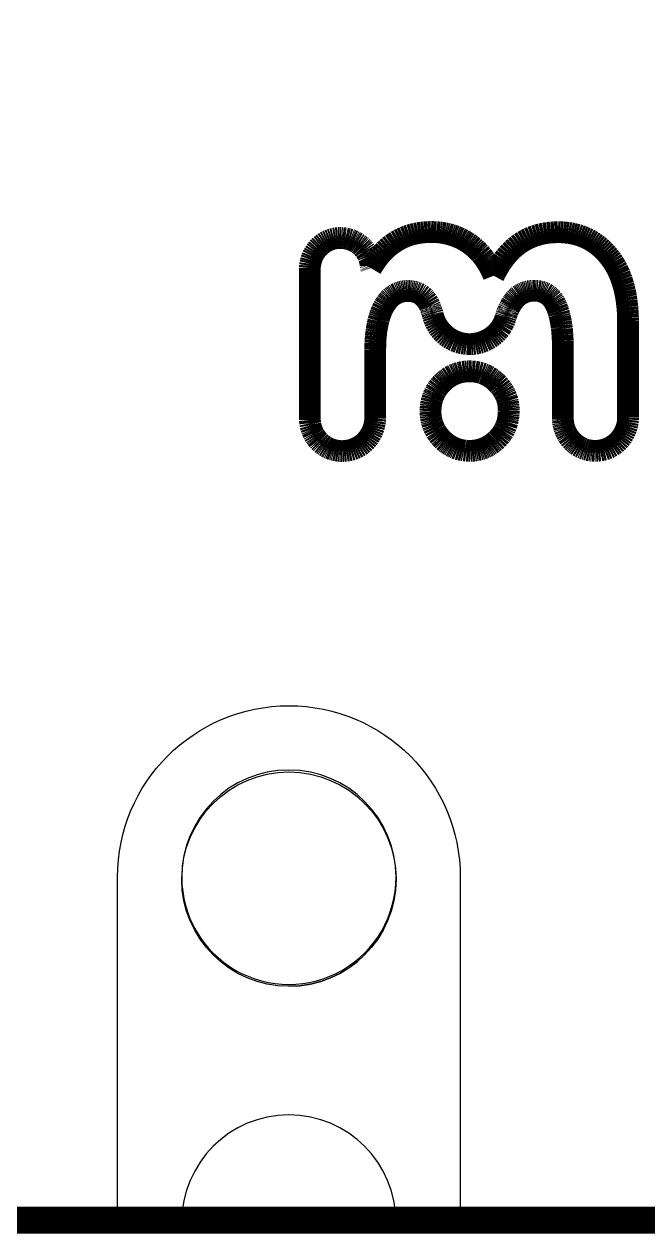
# Model space of a CAD drawing. Extents: x -3.1 to 72.3, y -97.3 to -26.1.
# Drawn here: x 31.1 to 34.01, y -92.05 to -86.41 of the extents above; entities that cross this region are included whole.
import ezdxf

# ---------------------------------------------------------------- set-up
doc = ezdxf.new("R2010")
doc.units = 0
doc.header["$MEASUREMENT"] = 0
for name, color, linetype in [('BG_OUTLINE', 254, 'CONTINUOUS'), ('BG_SILKSCREEN_TOP', 2, 'CONTINUOUS'), ('PG_SILKSCREEN_TOP', 254, 'CONTINUOUS'), ('PIN_TOP', 94, 'CONTINUOUS')]:
    doc.layers.add(name, color=color, linetype=linetype)

msp = doc.modelspace()

# ---------------------------------------------------------------- linework, layer by layer
at = {"layer": 'BG_OUTLINE'}
for points in [[(24.37003, -78.42435), (24.37003, -79.96461, -1.020355), (24.37003, -80.96435), (24.37003, -82.50461, -1.020355), (24.37003, -83.50435), (24.37003, -85.04461, -1.020355), (24.37003, -86.04435), (24.37003, -87.58461, -1.020355), (24.37003, -88.58435), (24.37003, -90.12461, -1.020355), (24.37003, -91.12435), (24.37003, -91.49443, 0.414332), (24.87015, -91.99456), (31.83001, -91.99456), (32.83, -91.99456), (34.37001, -91.99456), (35.37, -91.99456), (36.91001, -91.99456), (37.91, -91.99456), (44.87011, -91.99456, 0.414257)], [(32.83356, -90.38725, 0.999752), (31.83331, -90.38725)], [(31.83331, -90.38725, 1.000248), (32.83356, -90.38725)], [(32.33343, -90.89626, -0.414065), (31.83331, -90.39639)], [(32.33343, -90.89626, 0.414065), (32.83356, -90.39639)], [(32.83356, -91.99634, 0.99998), (31.83331, -91.99634)]]:
    msp.add_lwpolyline(points, format="xyb", dxfattribs=at)
at = {"layer": 'BG_SILKSCREEN_TOP', "color": 140, "const_width": 0.1016}
for points in [[(32.87064, -87.40198), (32.8582, -87.40783)], [(32.8836, -87.3969), (32.87064, -87.40198)], [(32.89655, -87.39233), (32.8836, -87.3969)], [(32.91001, -87.38852), (32.89655, -87.39233)], [(32.92348, -87.38522), (32.91001, -87.38852)], [(32.9377, -87.38243), (32.92348, -87.38522)], [(32.95192, -87.38039), (32.9377, -87.38243)], [(32.9664, -87.37887), (32.95192, -87.38039)], [(32.98139, -87.37785), (32.9664, -87.37887)], [(32.99663, -87.37735), (32.98139, -87.37785)], [(33.00577, -87.3776), (32.99663, -87.37735)], [(33.01365, -87.37785), (33.00577, -87.3776)], [(33.02177, -87.37811), (33.01365, -87.37785)], [(33.02965, -87.37887), (33.02177, -87.37811)], [(33.03752, -87.37963), (33.02965, -87.37887)], [(33.0454, -87.38065), (33.03752, -87.37963)], [(33.05302, -87.38192), (33.0454, -87.38065)], [(33.06089, -87.38319), (33.05302, -87.38192)], [(33.06826, -87.38471), (33.06089, -87.38319)], [(33.07588, -87.38649), (33.06826, -87.38471)], [(33.08324, -87.38852), (33.07588, -87.38649)], [(33.09061, -87.39055), (33.08324, -87.38852)], [(33.09772, -87.39284), (33.09061, -87.39055)], [(33.10509, -87.39538), (33.09772, -87.39284)], [(33.1122, -87.39792), (33.10509, -87.39538)], [(33.11906, -87.40071), (33.1122, -87.39792)], [(33.12617, -87.40376), (33.11906, -87.40071)], [(33.46551, -87.40148), (33.4518, -87.40757)], [(33.47974, -87.39614), (33.46551, -87.40148)], [(33.49421, -87.39157), (33.47974, -87.39614)], [(33.5092, -87.38751), (33.49421, -87.39157)], [(33.52444, -87.3842), (33.5092, -87.38751)], [(33.54019, -87.38166), (33.52444, -87.3842)], [(33.55644, -87.37989), (33.54019, -87.38166)], [(33.5727, -87.37887), (33.55644, -87.37989)], [(33.58972, -87.37836), (33.5727, -87.37887)], [(33.60191, -87.37862), (33.58972, -87.37836)], [(33.61385, -87.37912), (33.60191, -87.37862)], [(33.62553, -87.38014), (33.61385, -87.37912)], [(33.63722, -87.38141), (33.62553, -87.38014)], [(33.64839, -87.38319), (33.63722, -87.38141)], [(33.65957, -87.38547), (33.64839, -87.38319)], [(33.67049, -87.38801), (33.65957, -87.38547)], [(33.68141, -87.39081), (33.67049, -87.38801)], [(33.69183, -87.39411), (33.68141, -87.39081)], [(33.70224, -87.39792), (33.69183, -87.39411)], [(33.7124, -87.40198), (33.70224, -87.39792)], [(33.72231, -87.4063), (33.7124, -87.40198)], [(32.46805, -87.45329), (32.46247, -87.46015)], [(32.4744, -87.44669), (32.46805, -87.45329)], [(32.48075, -87.44059), (32.4744, -87.44669)], [(32.48761, -87.435), (32.48075, -87.44059)], [(32.49472, -87.42967), (32.48761, -87.435)], [(32.50234, -87.42484), (32.49472, -87.42967)], [(32.51022, -87.42053), (32.50234, -87.42484)], [(32.51835, -87.41672), (32.51022, -87.42053)], [(32.52673, -87.41341), (32.51835, -87.41672)], [(32.53536, -87.41062), (32.52673, -87.41341)], [(32.54425, -87.40833), (32.53536, -87.41062)], [(32.5534, -87.40681), (32.54425, -87.40833)], [(32.5628, -87.40579), (32.5534, -87.40681)], [(32.56889, -87.40554), (32.5628, -87.40579)], [(32.57372, -87.40554), (32.56889, -87.40554)], [(32.57854, -87.40554), (32.57372, -87.40554)], [(32.58337, -87.40579), (32.57854, -87.40554)], [(32.58794, -87.4063), (32.58337, -87.40579)], [(32.59277, -87.40681), (32.58794, -87.4063)], [(32.59734, -87.40732), (32.59277, -87.40681)], [(32.60191, -87.40833), (32.59734, -87.40732)], [(32.60648, -87.40935), (32.60191, -87.40833)], [(32.6108, -87.41037), (32.60648, -87.40935)], [(32.61512, -87.41164), (32.6108, -87.41037)], [(32.61969, -87.41291), (32.61512, -87.41164)], [(32.62376, -87.41443), (32.61969, -87.41291)], [(32.62807, -87.41621), (32.62376, -87.41443)], [(32.63214, -87.41799), (32.62807, -87.41621)], [(32.6362, -87.41976), (32.63214, -87.41799)], [(32.64027, -87.4218), (32.6362, -87.41976)], [(32.64433, -87.42408), (32.64027, -87.4218)], [(32.64814, -87.42637), (32.64433, -87.42408)], [(32.65195, -87.42865), (32.64814, -87.42637)], [(32.65551, -87.43119), (32.65195, -87.42865)], [(32.65932, -87.43373), (32.65551, -87.43119)], [(32.66287, -87.43653), (32.65932, -87.43373)], [(32.66617, -87.43932), (32.66287, -87.43653)], [(32.66922, -87.44186), (32.66617, -87.43932)], [(32.67227, -87.44466), (32.66922, -87.44186)], [(32.67506, -87.4477), (32.67227, -87.44466)], [(32.67786, -87.4505), (32.67506, -87.4477)], [(32.68065, -87.45355), (32.67786, -87.4505)], [(32.68345, -87.45685), (32.68065, -87.45355)], [(32.68599, -87.4599), (32.68345, -87.45685)], [(32.68827, -87.4632), (32.68599, -87.4599)], [(32.79013, -87.45405), (32.77971, -87.46396)], [(32.80054, -87.44491), (32.79013, -87.45405)], [(32.81146, -87.43627), (32.80054, -87.44491)], [(32.82289, -87.4284), (32.81146, -87.43627)], [(32.83432, -87.42078), (32.82289, -87.4284)], [(32.84626, -87.41392), (32.83432, -87.42078)], [(32.8582, -87.40783), (32.84626, -87.41392)], [(33.13303, -87.40681), (33.12617, -87.40376)], [(33.13963, -87.41011), (33.13303, -87.40681)], [(33.14649, -87.41367), (33.13963, -87.41011)], [(33.15309, -87.41748), (33.14649, -87.41367)], [(33.15944, -87.42129), (33.15309, -87.41748)], [(33.16605, -87.42535), (33.15944, -87.42129)], [(33.1724, -87.42942), (33.16605, -87.42535)], [(33.17875, -87.43399), (33.1724, -87.42942)], [(33.18484, -87.43856), (33.17875, -87.43399)], [(33.19094, -87.44339), (33.18484, -87.43856)], [(33.19703, -87.44821), (33.19094, -87.44339)], [(33.20288, -87.45329), (33.19703, -87.44821)], [(33.20846, -87.45863), (33.20288, -87.45329)], [(33.21405, -87.46421), (33.20846, -87.45863)], [(33.37661, -87.45888), (33.36544, -87.4698)], [(33.3883, -87.44847), (33.37661, -87.45888)], [(33.40023, -87.43881), (33.3883, -87.44847)], [(33.41243, -87.42992), (33.40023, -87.43881)], [(33.42513, -87.4218), (33.41243, -87.42992)], [(33.43833, -87.41443), (33.42513, -87.4218)], [(33.4518, -87.40757), (33.43833, -87.41443)], [(33.73221, -87.41113), (33.72231, -87.4063)], [(33.74186, -87.41646), (33.73221, -87.41113)], [(33.75126, -87.42205), (33.74186, -87.41646)], [(33.76041, -87.42815), (33.75126, -87.42205)], [(33.7693, -87.4345), (33.76041, -87.42815)], [(33.77819, -87.44135), (33.7693, -87.4345)], [(33.78682, -87.44847), (33.77819, -87.44135)], [(33.7952, -87.45609), (33.78682, -87.44847)], [(33.80333, -87.46396), (33.7952, -87.45609)], [(32.43757, -87.5079), (32.43529, -87.51679)], [(32.44062, -87.49927), (32.43757, -87.5079)], [(32.44392, -87.49088), (32.44062, -87.49927)], [(32.44799, -87.48276), (32.44392, -87.49088)], [(32.45231, -87.47488), (32.44799, -87.48276)], [(32.45713, -87.46726), (32.45231, -87.47488)], [(32.46247, -87.46015), (32.45713, -87.46726)], [(32.69081, -87.4665), (32.68827, -87.4632)], [(32.6931, -87.47006), (32.69081, -87.4665)], [(32.69538, -87.47361), (32.6931, -87.47006)], [(32.69742, -87.47717), (32.69538, -87.47361)], [(32.69945, -87.48098), (32.69742, -87.47717)], [(32.70148, -87.48453), (32.69945, -87.48098)], [(32.70326, -87.48834), (32.70148, -87.48453)], [(32.70478, -87.49241), (32.70326, -87.48834)], [(32.70656, -87.49622), (32.70478, -87.49241)], [(32.70808, -87.50028), (32.70656, -87.49622)], [(32.70935, -87.50435), (32.70808, -87.50028)], [(32.71062, -87.50866), (32.70935, -87.50435)], [(32.71164, -87.51273), (32.71062, -87.50866)], [(32.71266, -87.51705), (32.71164, -87.51273)], [(32.74161, -87.50917), (32.73272, -87.52187)], [(32.7505, -87.49698), (32.74161, -87.50917)], [(32.7599, -87.4853), (32.7505, -87.49698)], [(32.76981, -87.47437), (32.7599, -87.4853)], [(32.77971, -87.46396), (32.76981, -87.47437)], [(33.21964, -87.4698), (33.21405, -87.46421)], [(33.22497, -87.47539), (33.21964, -87.4698)], [(33.23005, -87.48149), (33.22497, -87.47539)], [(33.23513, -87.48733), (33.23005, -87.48149)], [(33.23996, -87.49368), (33.23513, -87.48733)], [(33.24479, -87.50003), (33.23996, -87.49368)], [(33.24961, -87.50663), (33.24479, -87.50003)], [(33.25418, -87.51349), (33.24961, -87.50663)], [(33.2585, -87.52035), (33.25418, -87.51349)], [(33.33419, -87.50714), (33.32454, -87.52086)], [(33.34435, -87.49393), (33.33419, -87.50714)], [(33.35477, -87.48149), (33.34435, -87.49393)], [(33.36544, -87.4698), (33.35477, -87.48149)], [(33.81146, -87.47234), (33.80333, -87.46396)], [(33.81933, -87.48123), (33.81146, -87.47234)], [(33.82695, -87.49038), (33.81933, -87.48123)], [(33.83432, -87.49977), (33.82695, -87.49038)], [(33.84143, -87.50943), (33.83432, -87.49977)], [(33.84829, -87.51959), (33.84143, -87.50943)], [(32.43199, -87.53483), (32.43122, -87.54422)], [(32.43122, -87.54422), (32.43122, -87.55108)], [(32.43122, -87.55108), (32.43122, -87.55667)], [(32.43122, -87.55667), (32.43122, -87.56886)], [(32.43122, -87.56886), (32.43122, -87.58664)], [(32.43326, -87.52568), (32.43199, -87.53483)], [(32.43529, -87.51679), (32.43326, -87.52568)], [(32.71342, -87.52136), (32.71266, -87.51705)], [(32.71418, -87.52568), (32.71342, -87.52136)], [(32.71443, -87.52721), (32.71418, -87.52568)], [(32.71469, -87.52822), (32.71443, -87.52721)], [(32.71469, -87.52898), (32.71469, -87.52822)], [(32.71494, -87.53), (32.71469, -87.52898)], [(32.71494, -87.53076), (32.71494, -87.53)], [(32.7152, -87.53178), (32.71494, -87.53076)], [(32.7152, -87.53254), (32.7152, -87.53178)], [(32.71545, -87.53356), (32.7152, -87.53254)], [(32.71545, -87.53432), (32.71545, -87.53356)], [(32.7157, -87.53508), (32.71545, -87.53432)], [(32.7157, -87.5361), (32.7157, -87.53508)], [(32.71596, -87.53686), (32.7157, -87.5361)], [(32.71596, -87.53787), (32.71596, -87.53686)], [(32.71621, -87.53864), (32.71596, -87.53787)], [(32.71621, -87.5394), (32.71621, -87.53864)], [(32.71647, -87.54016), (32.71621, -87.5394)], [(32.71647, -87.54118), (32.71647, -87.54016)], [(32.71672, -87.54194), (32.71647, -87.54118)], [(32.71672, -87.5427), (32.71672, -87.54194)], [(32.71697, -87.54346), (32.71672, -87.5427)], [(32.71697, -87.54422), (32.71697, -87.54346)], [(32.71723, -87.54499), (32.71697, -87.54422)], [(32.71723, -87.54575), (32.71723, -87.54499)], [(32.71748, -87.54651), (32.71723, -87.54575)], [(32.72434, -87.53508), (32.71748, -87.54651)], [(32.73272, -87.52187), (32.72434, -87.53508)], [(33.26282, -87.52746), (33.2585, -87.52035)], [(33.26714, -87.53457), (33.26282, -87.52746)], [(33.2712, -87.54194), (33.26714, -87.53457)], [(33.27501, -87.54956), (33.2712, -87.54194)], [(33.27882, -87.55718), (33.27501, -87.54956)], [(33.28263, -87.56531), (33.27882, -87.55718)], [(33.28619, -87.57318), (33.28263, -87.56531)], [(33.29762, -87.56658), (33.28949, -87.58156)], [(33.30625, -87.55057), (33.29762, -87.56658)], [(33.31514, -87.53533), (33.30625, -87.55057)], [(33.32454, -87.52086), (33.31514, -87.53533)], [(33.85464, -87.53), (33.84829, -87.51959)], [(33.86099, -87.54067), (33.85464, -87.53)], [(33.86683, -87.55184), (33.86099, -87.54067)], [(33.87217, -87.56353), (33.86683, -87.55184)], [(33.8775, -87.57521), (33.87217, -87.56353)], [(32.43122, -87.58664), (32.43122, -87.61001)], [(32.43122, -87.61001), (32.43122, -87.63795)], [(33.28949, -87.58156), (33.28619, -87.57318)], [(33.88233, -87.5874), (33.8775, -87.57521)], [(33.8869, -87.59985), (33.88233, -87.5874)], [(33.89096, -87.6128), (33.8869, -87.59985)], [(33.89503, -87.62601), (33.89096, -87.6128)], [(33.89858, -87.63947), (33.89503, -87.62601)], [(32.43122, -87.63795), (32.43122, -87.66995)], [(32.43122, -87.66995), (32.43122, -87.70526)], [(32.80384, -87.68748), (32.80791, -87.68342)], [(32.80791, -87.68342), (32.81222, -87.67961)], [(32.81222, -87.67961), (32.8168, -87.67605)], [(32.8168, -87.67605), (32.82137, -87.67275)], [(32.82137, -87.67275), (32.82594, -87.6697)], [(32.82594, -87.6697), (32.83077, -87.66691)], [(32.83077, -87.66691), (32.83585, -87.66437)], [(32.83585, -87.66437), (32.84093, -87.66183)], [(32.84093, -87.66183), (32.84601, -87.65979)], [(32.84601, -87.65979), (32.85134, -87.65802)], [(32.85134, -87.65802), (32.85693, -87.65649)], [(32.85693, -87.65649), (32.86226, -87.65522)], [(32.86226, -87.65522), (32.8681, -87.65421)], [(32.8681, -87.65421), (32.87395, -87.65344)], [(32.87395, -87.65344), (32.87979, -87.65294)], [(32.87979, -87.65294), (32.88588, -87.65268)], [(32.88588, -87.65268), (32.89198, -87.65268)], [(32.89198, -87.65268), (32.89782, -87.65294)], [(32.89782, -87.65294), (32.90366, -87.65344)], [(32.90366, -87.65344), (32.90925, -87.65421)], [(32.90925, -87.65421), (32.91459, -87.65522)], [(32.91459, -87.65522), (32.91992, -87.65649)], [(32.91992, -87.65649), (32.92525, -87.65802)], [(32.92525, -87.65802), (32.93008, -87.65979)], [(32.93008, -87.65979), (32.93516, -87.66183)], [(32.93516, -87.66183), (32.93973, -87.66411)], [(32.93973, -87.66411), (32.9443, -87.6664)], [(32.9443, -87.6664), (32.94888, -87.66919)], [(32.94888, -87.66919), (32.95294, -87.67224)], [(32.95294, -87.67224), (32.95726, -87.67554)], [(32.95726, -87.67554), (32.96107, -87.6791)], [(32.96107, -87.6791), (32.96513, -87.68291)], [(32.96513, -87.68291), (32.96869, -87.68672)], [(33.38931, -87.69002), (33.39338, -87.6857)], [(33.39338, -87.6857), (33.39769, -87.68164)], [(33.39769, -87.68164), (33.40201, -87.67783)], [(33.40201, -87.67783), (33.40633, -87.67427)], [(33.40633, -87.67427), (33.4109, -87.67122)], [(33.4109, -87.67122), (33.41573, -87.66818)], [(33.41573, -87.66818), (33.42055, -87.66538)], [(33.42055, -87.66538), (33.42538, -87.66284)], [(33.42538, -87.66284), (33.43046, -87.66056)], [(33.43046, -87.66056), (33.43579, -87.65852)], [(33.43579, -87.65852), (33.44113, -87.65675)], [(33.44113, -87.65675), (33.44646, -87.65522)], [(33.44646, -87.65522), (33.45205, -87.65395)], [(33.45205, -87.65395), (33.45789, -87.65294)], [(33.45789, -87.65294), (33.46348, -87.65217)], [(33.46348, -87.65217), (33.46958, -87.65167)], [(33.46958, -87.65167), (33.47567, -87.65167)], [(33.47567, -87.65167), (33.48177, -87.65167)], [(33.48177, -87.65167), (33.48786, -87.65192)], [(33.48786, -87.65192), (33.49396, -87.65243)], [(33.49396, -87.65243), (33.49955, -87.65344)], [(33.49955, -87.65344), (33.50539, -87.65446)], [(33.50539, -87.65446), (33.51072, -87.65573)], [(33.51072, -87.65573), (33.51606, -87.65725)], [(33.51606, -87.65725), (33.52114, -87.65903)], [(33.52114, -87.65903), (33.52596, -87.66106)], [(33.52596, -87.66106), (33.53079, -87.66335)], [(33.53079, -87.66335), (33.53536, -87.66614)], [(33.53536, -87.66614), (33.53993, -87.66894)], [(33.53993, -87.66894), (33.54425, -87.67199)], [(33.54425, -87.67199), (33.54832, -87.67529)], [(33.54832, -87.67529), (33.55238, -87.67884)], [(33.55238, -87.67884), (33.55619, -87.68265)], [(33.55619, -87.68265), (33.56, -87.68672)], [(33.90188, -87.65344), (33.89858, -87.63947)], [(33.90468, -87.66741), (33.90188, -87.65344)], [(33.90747, -87.68189), (33.90468, -87.66741)], [(33.90976, -87.69688), (33.90747, -87.68189)], [(32.43122, -87.70526), (32.43122, -87.74361)], [(32.76523, -87.74869), (32.76803, -87.74184)], [(32.76803, -87.74184), (32.77108, -87.73549)], [(32.77108, -87.73549), (32.77412, -87.72914)], [(32.77412, -87.72914), (32.77743, -87.72304)], [(32.77743, -87.72304), (32.78098, -87.71745)], [(32.78098, -87.71745), (32.78454, -87.71186)], [(32.78454, -87.71186), (32.78809, -87.70653)], [(32.78809, -87.70653), (32.7919, -87.70145)], [(32.7919, -87.70145), (32.79571, -87.69662)], [(32.79571, -87.69662), (32.79952, -87.69205)], [(32.79952, -87.69205), (32.80384, -87.68748)], [(32.96869, -87.68672), (32.97224, -87.69104)], [(32.97224, -87.69104), (32.97555, -87.69561)], [(32.97555, -87.69561), (32.97885, -87.70018)], [(32.97885, -87.70018), (32.9819, -87.70526)], [(32.9819, -87.70526), (32.98494, -87.71034)], [(32.98494, -87.71034), (32.98774, -87.71593)], [(32.98774, -87.71593), (32.99053, -87.72152)], [(32.99053, -87.72152), (32.9918, -87.72507)], [(32.9918, -87.72507), (32.99256, -87.7266)], [(32.99256, -87.7266), (32.99307, -87.72837)], [(32.99307, -87.72837), (32.99383, -87.7299)], [(32.99383, -87.7299), (32.99434, -87.73168)], [(32.99434, -87.73168), (32.9951, -87.7332)], [(32.9951, -87.7332), (32.99561, -87.73498)], [(32.99561, -87.73498), (32.99637, -87.7365)], [(32.99637, -87.7365), (32.99688, -87.73828)], [(32.99688, -87.73828), (32.99739, -87.74006)], [(32.99739, -87.74006), (32.99815, -87.74158)], [(32.99815, -87.74158), (32.99866, -87.74336)], [(33.35655, -87.74361), (33.35756, -87.74158)], [(33.35756, -87.74158), (33.35832, -87.73955)], [(33.35832, -87.73955), (33.35934, -87.73752)], [(33.35934, -87.73752), (33.36036, -87.73549)], [(33.36036, -87.73549), (33.36112, -87.73345)], [(33.36112, -87.73345), (33.36213, -87.73142)], [(33.36213, -87.73142), (33.36315, -87.72964)], [(33.36315, -87.72964), (33.36417, -87.72761)], [(33.36417, -87.72761), (33.36518, -87.72558)], [(33.36518, -87.72558), (33.36772, -87.72101)], [(33.36772, -87.72101), (33.37102, -87.71517)], [(33.37102, -87.71517), (33.37433, -87.70958)], [(33.37433, -87.70958), (33.37788, -87.7045)], [(33.37788, -87.7045), (33.38169, -87.69942)], [(33.38169, -87.69942), (33.3855, -87.69459)], [(33.3855, -87.69459), (33.38931, -87.69002)], [(33.56, -87.68672), (33.56356, -87.69078)], [(33.56356, -87.69078), (33.56686, -87.69535)], [(33.56686, -87.69535), (33.57016, -87.70018)], [(33.57016, -87.70018), (33.57321, -87.70526)], [(33.57321, -87.70526), (33.576, -87.71059)], [(33.576, -87.71059), (33.5788, -87.71593)], [(33.5788, -87.71593), (33.58159, -87.72177)], [(33.58159, -87.72177), (33.58413, -87.72761)], [(33.58413, -87.72761), (33.58642, -87.73396)], [(33.58642, -87.73396), (33.5887, -87.74031)], [(33.5887, -87.74031), (33.59073, -87.74666)], [(33.91154, -87.71186), (33.90976, -87.69688)], [(33.91331, -87.72736), (33.91154, -87.71186)], [(33.91458, -87.74311), (33.91331, -87.72736)], [(32.43122, -87.74361), (32.43122, -87.784)], [(32.43122, -87.784), (32.43122, -87.82616)], [(32.74898, -87.80076), (32.75076, -87.79264)], [(32.75076, -87.79264), (32.75304, -87.78476)], [(32.75304, -87.78476), (32.75507, -87.77714)], [(32.75507, -87.77714), (32.75736, -87.76978)], [(32.75736, -87.76978), (32.7599, -87.76241)], [(32.7599, -87.76241), (32.76244, -87.75555)], [(32.76244, -87.75555), (32.76523, -87.74869)], [(32.99866, -87.74336), (32.99942, -87.74514)], [(32.99942, -87.74514), (32.99993, -87.74666)], [(32.99993, -87.74666), (33.00044, -87.74844)], [(33.00044, -87.74844), (33.00095, -87.75022)], [(33.00095, -87.75022), (33.00171, -87.752)], [(33.00171, -87.752), (33.00222, -87.75377)], [(33.00222, -87.75377), (33.00272, -87.75555)], [(33.00272, -87.75555), (33.00323, -87.75733)], [(33.00323, -87.75733), (33.00374, -87.75911)], [(33.00374, -87.75911), (33.0045, -87.76089)], [(33.0045, -87.76089), (33.00501, -87.76292)], [(33.00501, -87.76292), (33.00552, -87.7647)], [(33.00552, -87.7647), (33.0073, -87.7713)], [(33.0073, -87.7713), (33.01034, -87.78095)], [(33.01034, -87.78095), (33.0139, -87.7901)], [(33.0139, -87.7901), (33.01796, -87.79924)], [(33.33369, -87.80508), (33.33775, -87.7967)], [(33.33775, -87.7967), (33.34131, -87.78781)], [(33.34131, -87.78781), (33.34435, -87.77867)], [(33.34435, -87.77867), (33.34562, -87.77409)], [(33.34562, -87.77409), (33.34639, -87.77181)], [(33.34639, -87.77181), (33.34715, -87.76952)], [(33.34715, -87.76952), (33.34766, -87.76724)], [(33.34766, -87.76724), (33.34842, -87.76495)], [(33.34842, -87.76495), (33.34918, -87.76292)], [(33.34918, -87.76292), (33.34994, -87.76063)], [(33.34994, -87.76063), (33.3507, -87.75835)], [(33.3507, -87.75835), (33.35147, -87.75631)], [(33.35147, -87.75631), (33.35223, -87.75403)], [(33.35223, -87.75403), (33.35299, -87.752)], [(33.35299, -87.752), (33.35401, -87.74996)], [(33.35401, -87.74996), (33.35477, -87.74768)], [(33.35477, -87.74768), (33.35578, -87.74565)], [(33.35578, -87.74565), (33.35655, -87.74361)], [(33.59073, -87.74666), (33.59302, -87.75352)], [(33.59302, -87.75352), (33.5948, -87.76038)], [(33.5948, -87.76038), (33.59683, -87.76724)], [(33.59683, -87.76724), (33.59861, -87.7746)], [(33.59861, -87.7746), (33.60013, -87.78197)], [(33.60013, -87.78197), (33.60166, -87.78959)], [(33.60166, -87.78959), (33.60318, -87.79721)], [(33.60318, -87.79721), (33.60445, -87.80508)], [(33.9156, -87.75936), (33.91458, -87.74311)], [(33.91636, -87.77562), (33.9156, -87.75936)], [(33.91662, -87.79238), (33.91636, -87.77562)], [(33.91662, -87.80889), (33.91662, -87.79238)], [(32.43122, -87.82616), (32.43122, -87.86934)], [(32.73933, -87.86325), (32.74034, -87.8536)], [(32.74034, -87.8536), (32.74136, -87.8442)], [(32.74136, -87.8442), (32.74263, -87.83531)], [(32.74263, -87.83531), (32.74415, -87.82642)], [(32.74415, -87.82642), (32.74568, -87.81753)], [(32.74568, -87.81753), (32.7472, -87.80915)], [(32.7472, -87.80915), (32.74898, -87.80076)], [(33.01796, -87.79924), (33.02254, -87.80813)], [(33.02254, -87.80813), (33.02736, -87.81651)], [(33.02736, -87.81651), (33.0327, -87.82464)], [(33.0327, -87.82464), (33.03854, -87.83251)], [(33.03854, -87.83251), (33.04463, -87.83988)], [(33.04463, -87.83988), (33.05124, -87.84699)], [(33.05124, -87.84699), (33.0581, -87.85385)], [(33.0581, -87.85385), (33.06546, -87.8602)], [(33.29406, -87.85639), (33.30092, -87.85004)], [(33.30092, -87.85004), (33.30727, -87.84344)], [(33.30727, -87.84344), (33.31337, -87.83632)], [(33.31337, -87.83632), (33.31921, -87.82921)], [(33.31921, -87.82921), (33.32429, -87.82134)], [(33.32429, -87.82134), (33.32937, -87.81346)], [(33.32937, -87.81346), (33.33369, -87.80508)], [(33.60445, -87.80508), (33.60572, -87.81321)], [(33.60572, -87.81321), (33.60674, -87.82159)], [(33.60674, -87.82159), (33.60801, -87.82997)], [(33.60801, -87.82997), (33.60877, -87.83861)], [(33.60877, -87.83861), (33.60953, -87.84725)], [(33.60953, -87.84725), (33.61029, -87.85639)], [(33.91662, -87.81118), (33.91662, -87.80889)], [(33.91662, -87.81753), (33.91662, -87.81118)], [(33.91662, -87.82794), (33.91662, -87.81753)], [(33.91662, -87.8414), (33.91662, -87.82794)], [(33.91662, -87.85817), (33.91662, -87.8414)], [(32.43122, -87.86934), (32.43122, -87.91278)], [(32.73679, -87.91379), (32.73704, -87.90338)], [(32.73704, -87.90338), (32.73729, -87.89297)], [(32.73729, -87.89297), (32.7378, -87.88281)], [(32.7378, -87.88281), (32.73856, -87.8729)], [(32.73856, -87.8729), (32.73933, -87.86325)], [(33.06546, -87.8602), (33.07308, -87.86604)], [(33.07308, -87.86604), (33.08096, -87.87163)], [(33.08096, -87.87163), (33.08908, -87.87671)], [(33.08908, -87.87671), (33.09747, -87.88128)], [(33.09747, -87.88128), (33.1061, -87.8856)], [(33.1061, -87.8856), (33.11525, -87.88916)], [(33.11525, -87.88916), (33.12439, -87.89246)], [(33.12439, -87.89246), (33.13379, -87.895)], [(33.13379, -87.895), (33.14344, -87.89728)], [(33.14344, -87.89728), (33.15309, -87.89881)], [(33.15309, -87.89881), (33.16325, -87.90008)], [(33.16325, -87.90008), (33.17316, -87.90033)], [(33.17316, -87.90033), (33.18306, -87.90033)], [(33.18306, -87.90033), (33.19272, -87.89982)], [(33.19272, -87.89982), (33.20211, -87.89881)], [(33.20211, -87.89881), (33.21151, -87.89703)], [(33.21151, -87.89703), (33.22066, -87.895)], [(33.22066, -87.895), (33.2298, -87.89246)], [(33.2298, -87.89246), (33.23869, -87.88941)], [(33.23869, -87.88941), (33.24733, -87.88611)], [(33.24733, -87.88611), (33.25571, -87.88204)], [(33.25571, -87.88204), (33.26409, -87.87773)], [(33.26409, -87.87773), (33.27196, -87.87315)], [(33.27196, -87.87315), (33.27958, -87.86782)], [(33.27958, -87.86782), (33.28695, -87.86223)], [(33.28695, -87.86223), (33.29406, -87.85639)], [(33.61029, -87.85639), (33.6108, -87.86553)], [(33.6108, -87.86553), (33.61131, -87.87468)], [(33.61131, -87.87468), (33.61182, -87.88408)], [(33.61182, -87.88408), (33.61207, -87.89373)], [(33.61207, -87.89373), (33.61232, -87.90363)], [(33.61232, -87.90363), (33.61232, -87.91354)], [(33.91662, -87.87747), (33.91662, -87.85817)], [(33.91662, -87.89881), (33.91662, -87.87747)], [(33.91662, -87.92218), (33.91662, -87.89881)], [(32.43122, -87.91278), (32.43122, -87.95621)], [(32.43122, -87.95621), (32.43122, -87.99863)], [(32.73653, -87.92472), (32.73679, -87.91379)], [(32.73653, -87.9303), (32.73653, -87.92472)], [(32.73653, -87.93335), (32.73653, -87.9303)], [(32.73653, -87.93945), (32.73653, -87.93335)], [(32.73653, -87.94808), (32.73653, -87.93945)], [(32.73653, -87.95901), (32.73653, -87.94808)], [(32.73653, -87.97196), (32.73653, -87.95901)], [(33.61232, -87.91354), (33.61232, -87.91659)], [(33.61232, -87.91659), (33.61232, -87.92091)], [(33.61232, -87.92091), (33.61232, -87.92802)], [(33.61232, -87.92802), (33.61232, -87.93792)], [(33.61232, -87.93792), (33.61232, -87.95012)], [(33.61232, -87.95012), (33.61232, -87.96434)], [(33.61232, -87.96434), (33.61232, -87.98034)], [(33.91662, -87.94707), (33.91662, -87.92218)], [(33.91662, -87.97298), (33.91662, -87.94707)], [(32.43122, -87.99863), (32.43122, -88.03978)], [(32.73653, -87.98669), (32.73653, -87.97196)], [(32.73653, -88.00295), (32.73653, -87.98669)], [(32.73653, -88.02022), (32.73653, -88.00295)], [(32.73653, -88.03876), (32.73653, -88.02022)], [(33.61232, -87.98034), (33.61232, -87.99787)], [(33.61232, -87.99787), (33.61232, -88.01666)], [(33.61232, -88.01666), (33.61232, -88.03622)], [(33.91662, -87.99965), (33.91662, -87.97298)], [(33.91662, -88.02682), (33.91662, -87.99965)], [(32.43122, -88.03978), (32.43122, -88.07889)], [(32.43122, -88.07889), (32.43122, -88.11547)], [(32.73653, -88.05781), (32.73653, -88.03876)], [(32.73653, -88.07712), (32.73653, -88.05781)], [(32.73653, -88.09667), (32.73653, -88.07712)], [(33.05124, -88.07864), (33.04692, -88.08296)], [(33.05581, -88.07432), (33.05124, -88.07864)], [(33.06064, -88.07), (33.05581, -88.07432)], [(33.06521, -88.06619), (33.06064, -88.07)], [(33.07003, -88.06238), (33.06521, -88.06619)], [(33.07486, -88.05883), (33.07003, -88.06238)], [(33.07994, -88.05553), (33.07486, -88.05883)], [(33.08502, -88.05222), (33.07994, -88.05553)], [(33.0901, -88.04943), (33.08502, -88.05222)], [(33.09518, -88.04664), (33.0901, -88.04943)], [(33.10051, -88.04384), (33.09518, -88.04664)], [(33.10585, -88.04156), (33.10051, -88.04384)], [(33.11144, -88.03927), (33.10585, -88.04156)], [(33.11702, -88.03724), (33.11144, -88.03927)], [(33.12261, -88.03546), (33.11702, -88.03724)], [(33.12845, -88.03368), (33.12261, -88.03546)], [(33.13404, -88.03241), (33.12845, -88.03368)], [(33.14014, -88.03114), (33.13404, -88.03241)], [(33.14598, -88.02987), (33.14014, -88.03114)], [(33.15208, -88.02911), (33.14598, -88.02987)], [(33.15817, -88.02835), (33.15208, -88.02911)], [(33.16452, -88.02784), (33.15817, -88.02835)], [(33.17087, -88.02759), (33.16452, -88.02784)], [(33.17722, -88.02759), (33.17087, -88.02759)], [(33.18332, -88.02759), (33.17722, -88.02759)], [(33.18941, -88.02784), (33.18332, -88.02759)], [(33.19526, -88.02835), (33.18941, -88.02784)], [(33.2011, -88.02886), (33.19526, -88.02835)], [(33.20694, -88.02987), (33.2011, -88.02886)], [(33.21278, -88.03089), (33.20694, -88.02987)], [(33.21837, -88.0319), (33.21278, -88.03089)], [(33.22421, -88.03343), (33.21837, -88.0319)], [(33.2298, -88.03495), (33.22421, -88.03343)], [(33.23539, -88.03698), (33.2298, -88.03495)], [(33.24072, -88.03876), (33.23539, -88.03698)], [(33.24631, -88.04105), (33.24072, -88.03876)], [(33.25164, -88.04359), (33.24631, -88.04105)], [(33.25672, -88.04613), (33.25164, -88.04359)], [(33.26206, -88.04892), (33.25672, -88.04613)], [(33.26714, -88.05172), (33.26206, -88.04892)], [(33.27222, -88.05502), (33.26714, -88.05172)], [(33.2773, -88.05832), (33.27222, -88.05502)], [(33.28238, -88.06188), (33.2773, -88.05832)], [(33.2872, -88.06569), (33.28238, -88.06188)], [(33.29203, -88.06975), (33.2872, -88.06569)], [(33.29686, -88.07407), (33.29203, -88.06975)], [(33.30143, -88.07839), (33.29686, -88.07407)], [(33.306, -88.08296), (33.30143, -88.07839)], [(33.61232, -88.03622), (33.61232, -88.05654)], [(33.61232, -88.05654), (33.61232, -88.07712)], [(33.61232, -88.07712), (33.61232, -88.09769)], [(33.91662, -88.054), (33.91662, -88.02682)], [(33.91662, -88.08042), (33.91662, -88.054)], [(33.91662, -88.10633), (33.91662, -88.08042)], [(32.43122, -88.11547), (32.43122, -88.14874)], [(32.73653, -88.11598), (32.73653, -88.09667)], [(32.73653, -88.13503), (32.73653, -88.11598)], [(32.73653, -88.15332), (32.73653, -88.13503)], [(33.01212, -88.133), (33.00958, -88.13858)], [(33.01466, -88.12766), (33.01212, -88.133)], [(33.01771, -88.12233), (33.01466, -88.12766)], [(33.02076, -88.11725), (33.01771, -88.12233)], [(33.02381, -88.11191), (33.02076, -88.11725)], [(33.02711, -88.10709), (33.02381, -88.11191)], [(33.03092, -88.10201), (33.02711, -88.10709)], [(33.03447, -88.09718), (33.03092, -88.10201)], [(33.03854, -88.09236), (33.03447, -88.09718)], [(33.0426, -88.08778), (33.03854, -88.09236)], [(33.04692, -88.08296), (33.0426, -88.08778)], [(33.31057, -88.08753), (33.306, -88.08296)], [(33.31464, -88.09236), (33.31057, -88.08753)], [(33.31895, -88.09718), (33.31464, -88.09236)], [(33.32276, -88.10226), (33.31895, -88.09718)], [(33.32657, -88.10709), (33.32276, -88.10226)], [(33.33013, -88.11217), (33.32657, -88.10709)], [(33.33343, -88.11725), (33.33013, -88.11217)], [(33.33648, -88.12258), (33.33343, -88.11725)], [(33.33953, -88.12766), (33.33648, -88.12258)], [(33.34232, -88.133), (33.33953, -88.12766)], [(33.34486, -88.13833), (33.34232, -88.133)], [(33.61232, -88.09769), (33.61232, -88.11826)], [(33.61232, -88.11826), (33.61232, -88.13808)], [(33.91662, -88.13122), (33.91662, -88.10633)], [(33.91662, -88.15433), (33.91662, -88.13122)], [(32.43122, -88.14874), (32.43122, -88.17821)], [(32.43122, -88.17821), (32.43122, -88.20335)], [(32.73653, -88.17059), (32.73653, -88.15332)], [(32.73653, -88.18659), (32.73653, -88.17059)], [(32.73653, -88.20132), (32.73653, -88.18659)], [(32.99587, -88.19091), (32.99536, -88.19726)], [(32.99663, -88.18481), (32.99587, -88.19091)], [(32.99764, -88.17872), (32.99663, -88.18481)], [(32.99866, -88.17287), (32.99764, -88.17872)], [(33.00018, -88.16678), (32.99866, -88.17287)], [(33.00171, -88.16094), (33.00018, -88.16678)], [(33.00349, -88.15535), (33.00171, -88.16094)], [(33.00526, -88.14951), (33.00349, -88.15535)], [(33.0073, -88.14392), (33.00526, -88.14951)], [(33.00958, -88.13858), (33.0073, -88.14392)], [(33.34715, -88.14392), (33.34486, -88.13833)], [(33.34943, -88.14925), (33.34715, -88.14392)], [(33.35121, -88.15484), (33.34943, -88.14925)], [(33.35299, -88.16068), (33.35121, -88.15484)], [(33.35477, -88.16627), (33.35299, -88.16068)], [(33.35604, -88.17211), (33.35477, -88.16627)], [(33.35705, -88.17795), (33.35604, -88.17211)], [(33.35807, -88.18405), (33.35705, -88.17795)], [(33.35883, -88.18989), (33.35807, -88.18405)], [(33.35934, -88.19599), (33.35883, -88.18989)], [(33.61232, -88.13808), (33.61232, -88.15713)], [(33.61232, -88.15713), (33.61232, -88.17516)], [(33.61232, -88.17516), (33.61232, -88.19167)], [(33.61232, -88.19167), (33.61232, -88.20666)], [(33.91662, -88.17567), (33.91662, -88.15433)], [(33.91662, -88.19472), (33.91662, -88.17567)], [(32.43122, -88.20335), (32.43122, -88.22317)], [(32.43122, -88.22317), (32.43122, -88.23764)], [(32.43122, -88.23764), (32.43122, -88.24552)], [(32.43122, -88.24552), (32.43122, -88.24882)], [(32.43122, -88.24882), (32.43122, -88.25415)], [(32.73577, -88.25847), (32.73653, -88.24806)], [(32.73653, -88.21402), (32.73653, -88.20132)], [(32.73653, -88.22469), (32.73653, -88.21402)], [(32.73653, -88.23307), (32.73653, -88.22469)], [(32.73653, -88.23891), (32.73653, -88.23307)], [(32.73653, -88.24196), (32.73653, -88.23891)], [(32.73653, -88.24806), (32.73653, -88.24196)], [(32.99485, -88.20361), (32.9946, -88.20996)], [(32.9946, -88.20996), (32.9946, -88.21631)], [(32.9946, -88.21631), (32.99485, -88.22266)], [(32.99536, -88.19726), (32.99485, -88.20361)], [(32.99485, -88.22266), (32.9951, -88.22875)], [(32.9951, -88.22875), (32.99561, -88.23485)], [(32.99561, -88.23485), (32.99637, -88.24095)], [(32.99637, -88.24095), (32.99739, -88.24679)], [(32.99739, -88.24679), (32.99841, -88.25288)], [(33.35604, -88.25136), (33.35705, -88.24552)], [(33.35705, -88.24552), (33.35782, -88.23942)], [(33.35782, -88.23942), (33.35858, -88.23333)], [(33.35858, -88.23333), (33.35909, -88.22723)], [(33.35909, -88.22723), (33.35934, -88.22113)], [(33.35959, -88.20208), (33.35934, -88.19599)], [(33.35934, -88.21478), (33.35959, -88.20843)], [(33.35934, -88.22113), (33.35934, -88.21478)], [(33.35959, -88.20843), (33.35959, -88.20208)], [(33.61232, -88.20666), (33.61232, -88.21961)], [(33.61232, -88.21961), (33.61232, -88.23028)], [(33.61232, -88.23028), (33.61232, -88.23866)], [(33.61232, -88.23866), (33.61232, -88.24399)], [(33.61232, -88.24399), (33.61232, -88.24603)], [(33.61232, -88.24603), (33.61232, -88.2506)], [(33.91636, -88.25314), (33.91662, -88.24272)], [(33.91662, -88.21097), (33.91662, -88.19472)], [(33.91662, -88.22418), (33.91662, -88.21097)], [(33.91662, -88.23409), (33.91662, -88.22418)], [(33.91662, -88.24018), (33.91662, -88.23409)], [(33.91662, -88.24272), (33.91662, -88.24018)], [(32.43122, -88.25415), (32.43173, -88.25949)], [(32.43173, -88.25949), (32.43224, -88.26457)], [(32.43224, -88.26457), (32.43275, -88.26965)], [(32.43275, -88.26965), (32.43376, -88.27473)], [(32.43376, -88.27473), (32.43453, -88.27981)], [(32.43453, -88.27981), (32.4358, -88.28463)], [(32.4358, -88.28463), (32.43707, -88.28946)], [(32.43707, -88.28946), (32.43859, -88.29429)], [(32.43859, -88.29429), (32.44011, -88.29911)], [(32.44011, -88.29911), (32.44189, -88.30368)], [(32.44189, -88.30368), (32.44392, -88.30826)], [(32.72256, -88.30749), (32.72637, -88.29835)], [(32.72637, -88.29835), (32.72967, -88.2887)], [(32.72967, -88.2887), (32.73221, -88.27879)], [(32.73221, -88.27879), (32.73425, -88.26889)], [(32.73425, -88.26889), (32.73577, -88.25847)], [(32.99841, -88.25288), (32.99968, -88.25873)], [(32.99968, -88.25873), (33.0012, -88.26431)], [(33.0012, -88.26431), (33.00298, -88.2699)], [(33.00298, -88.2699), (33.00476, -88.27574)], [(33.00476, -88.27574), (33.00679, -88.28108)], [(33.00679, -88.28108), (33.00907, -88.28667)], [(33.00907, -88.28667), (33.01161, -88.292)], [(33.01161, -88.292), (33.01415, -88.29733)], [(33.01415, -88.29733), (33.01695, -88.30241)], [(33.01695, -88.30241), (33.01974, -88.30775)], [(33.33216, -88.31156), (33.33546, -88.30648)], [(33.33546, -88.30648), (33.33826, -88.30114)], [(33.33826, -88.30114), (33.34105, -88.29606)], [(33.34105, -88.29606), (33.34359, -88.29073)], [(33.34359, -88.29073), (33.34588, -88.28514)], [(33.34588, -88.28514), (33.34816, -88.27981)], [(33.34816, -88.27981), (33.34994, -88.27422)], [(33.34994, -88.27422), (33.35172, -88.26863)], [(33.35172, -88.26863), (33.3535, -88.26304)], [(33.3535, -88.26304), (33.35477, -88.2572)], [(33.35477, -88.2572), (33.35604, -88.25136)], [(33.61232, -88.2506), (33.61258, -88.25568)], [(33.61258, -88.25568), (33.61309, -88.26101)], [(33.61309, -88.26101), (33.61359, -88.26609)], [(33.61359, -88.26609), (33.61436, -88.27117)], [(33.61436, -88.27117), (33.61537, -88.27625)], [(33.61537, -88.27625), (33.61639, -88.28108)], [(33.61639, -88.28108), (33.61766, -88.2859)], [(33.61766, -88.2859), (33.61893, -88.29073)], [(33.61893, -88.29073), (33.62045, -88.29556)], [(33.62045, -88.29556), (33.62223, -88.30013)], [(33.62223, -88.30013), (33.62401, -88.3047)], [(33.62401, -88.3047), (33.62604, -88.30927)], [(33.90061, -88.31156), (33.90468, -88.30241)], [(33.90468, -88.30241), (33.90823, -88.29302)], [(33.90823, -88.29302), (33.91128, -88.28336)], [(33.91128, -88.28336), (33.91357, -88.27346)], [(33.91357, -88.27346), (33.91535, -88.26355)], [(33.91535, -88.26355), (33.91636, -88.25314)], [(32.44392, -88.30826), (32.44596, -88.31283)], [(32.44596, -88.31283), (32.44799, -88.3174)], [(32.44799, -88.3174), (32.45027, -88.32172)], [(32.45027, -88.32172), (32.45281, -88.32578)], [(32.45281, -88.32578), (32.45535, -88.3301)], [(32.45535, -88.3301), (32.45815, -88.33416)], [(32.45815, -88.33416), (32.46094, -88.33797)], [(32.46094, -88.33797), (32.46399, -88.34178)], [(32.46399, -88.34178), (32.46704, -88.34559)], [(32.46704, -88.34559), (32.47009, -88.3494)], [(32.47009, -88.3494), (32.47339, -88.35296)], [(32.47339, -88.35296), (32.47694, -88.35626)], [(32.47694, -88.35626), (32.4805, -88.35982)], [(32.4805, -88.35982), (32.48406, -88.36312)], [(32.67379, -88.36896), (32.68141, -88.36287)], [(32.68141, -88.36287), (32.68878, -88.35626)], [(32.68878, -88.35626), (32.69564, -88.34915)], [(32.69564, -88.34915), (32.70199, -88.34153)], [(32.70199, -88.34153), (32.70783, -88.33366)], [(32.70783, -88.33366), (32.71316, -88.32527)], [(32.71316, -88.32527), (32.71824, -88.31664)], [(32.71824, -88.31664), (32.72256, -88.30749)], [(33.01974, -88.30775), (33.02304, -88.31283)], [(33.02304, -88.31283), (33.02635, -88.31765)], [(33.02635, -88.31765), (33.0299, -88.32273)], [(33.0299, -88.32273), (33.03371, -88.32756)], [(33.03371, -88.32756), (33.03752, -88.33239)], [(33.03752, -88.33239), (33.04159, -88.33696)], [(33.04159, -88.33696), (33.0459, -88.34153)], [(33.0459, -88.34153), (33.05022, -88.3461)], [(33.05022, -88.3461), (33.05479, -88.35067)], [(33.05479, -88.35067), (33.05962, -88.35474)], [(33.05962, -88.35474), (33.06445, -88.3588)], [(33.06445, -88.3588), (33.06927, -88.36261)], [(33.06927, -88.36261), (33.0741, -88.36617)], [(33.28111, -88.36515), (33.28593, -88.3616)], [(33.28593, -88.3616), (33.29076, -88.35779)], [(33.29076, -88.35779), (33.29559, -88.35372)], [(33.29559, -88.35372), (33.30016, -88.3494)], [(33.30016, -88.3494), (33.30498, -88.34509)], [(33.30498, -88.34509), (33.3093, -88.34051)], [(33.3093, -88.34051), (33.31362, -88.33594)], [(33.31362, -88.33594), (33.31768, -88.33112)], [(33.31768, -88.33112), (33.32175, -88.32629)], [(33.32175, -88.32629), (33.3253, -88.32146)], [(33.3253, -88.32146), (33.32886, -88.31638)], [(33.32886, -88.31638), (33.33216, -88.31156)], [(33.62604, -88.30927), (33.62807, -88.31359)], [(33.62807, -88.31359), (33.63036, -88.31791)], [(33.63036, -88.31791), (33.63264, -88.32223)], [(33.63264, -88.32223), (33.63518, -88.32654)], [(33.63518, -88.32654), (33.63798, -88.33061)], [(33.63798, -88.33061), (33.64077, -88.33467)], [(33.64077, -88.33467), (33.64357, -88.33874)], [(33.64357, -88.33874), (33.64661, -88.34255)], [(33.64661, -88.34255), (33.64966, -88.34636)], [(33.64966, -88.34636), (33.65296, -88.34991)], [(33.65296, -88.34991), (33.65627, -88.35347)], [(33.65627, -88.35347), (33.65982, -88.35702)], [(33.65982, -88.35702), (33.66338, -88.36033)], [(33.66338, -88.36033), (33.66719, -88.36363)], [(33.85794, -88.36515), (33.86531, -88.3588)], [(33.86531, -88.3588), (33.87242, -88.35194)], [(33.87242, -88.35194), (33.87902, -88.34458)], [(33.87902, -88.34458), (33.88512, -88.3367)], [(33.88512, -88.3367), (33.89071, -88.32883)], [(33.89071, -88.32883), (33.89604, -88.32019)], [(33.89604, -88.32019), (33.90061, -88.31156)], [(32.48406, -88.36312), (32.48812, -88.36617)], [(32.48812, -88.36617), (32.49193, -88.36922)], [(32.49193, -88.36922), (32.49599, -88.37226)], [(32.49599, -88.37226), (32.50006, -88.37506)], [(32.50006, -88.37506), (32.50438, -88.3776)], [(32.50438, -88.3776), (32.50844, -88.38014)], [(32.50844, -88.38014), (32.51301, -88.38268)], [(32.51301, -88.38268), (32.51733, -88.38496)], [(32.51733, -88.38496), (32.5219, -88.387)], [(32.5219, -88.387), (32.52647, -88.38877)], [(32.52647, -88.38877), (32.5313, -88.39055)], [(32.5313, -88.39055), (32.53613, -88.39233)], [(32.53613, -88.39233), (32.54095, -88.39385)], [(32.54095, -88.39385), (32.54578, -88.39512)], [(32.54578, -88.39512), (32.55086, -88.39614)], [(32.55086, -88.39614), (32.55594, -88.39716)], [(32.55594, -88.39716), (32.56102, -88.39792)], [(32.56102, -88.39792), (32.5661, -88.39868)], [(32.5661, -88.39868), (32.57143, -88.39919)], [(32.57143, -88.39919), (32.57677, -88.39944)], [(32.57677, -88.39944), (32.5821, -88.39944)], [(32.5821, -88.39944), (32.58972, -88.39919)], [(32.58972, -88.39919), (32.60013, -88.39843)], [(32.60013, -88.39843), (32.61029, -88.3969)], [(32.61029, -88.3969), (32.6202, -88.39487)], [(32.6202, -88.39487), (32.62985, -88.39208)], [(32.62985, -88.39208), (32.63925, -88.38852)], [(32.63925, -88.38852), (32.64839, -88.38446)], [(32.64839, -88.38446), (32.65728, -88.37988)], [(32.65728, -88.37988), (32.66567, -88.3748)], [(32.66567, -88.3748), (32.67379, -88.36896)], [(33.0741, -88.36617), (33.07892, -88.36947)], [(33.07892, -88.36947), (33.084, -88.37277)], [(33.084, -88.37277), (33.08908, -88.37582)], [(33.08908, -88.37582), (33.09442, -88.37861)], [(33.09442, -88.37861), (33.0995, -88.38115)], [(33.0995, -88.38115), (33.10483, -88.38369)], [(33.10483, -88.38369), (33.11017, -88.38598)], [(33.11017, -88.38598), (33.11575, -88.38801)], [(33.11575, -88.38801), (33.12134, -88.39004)], [(33.12134, -88.39004), (33.12693, -88.39157)], [(33.12693, -88.39157), (33.13252, -88.39309)], [(33.13252, -88.39309), (33.13836, -88.39436)], [(33.13836, -88.39436), (33.1442, -88.39563)], [(33.1442, -88.39563), (33.15004, -88.39665)], [(33.15004, -88.39665), (33.15614, -88.39716)], [(33.15614, -88.39716), (33.16224, -88.39792)], [(33.16224, -88.39792), (33.16833, -88.39817)], [(33.16833, -88.39817), (33.17468, -88.39843)], [(33.17468, -88.39843), (33.18103, -88.39843)], [(33.18103, -88.39843), (33.18713, -88.39817)], [(33.18713, -88.39817), (33.19322, -88.39766)], [(33.19322, -88.39766), (33.19932, -88.39716)], [(33.19932, -88.39716), (33.20542, -88.39639)], [(33.20542, -88.39639), (33.21126, -88.39538)], [(33.21126, -88.39538), (33.2171, -88.39411)], [(33.2171, -88.39411), (33.22294, -88.39284)], [(33.22294, -88.39284), (33.22853, -88.39131)], [(33.22853, -88.39131), (33.23412, -88.38954)], [(33.23412, -88.38954), (33.23971, -88.3875)], [(33.23971, -88.3875), (33.24504, -88.38547)], [(33.24504, -88.38547), (33.25037, -88.38319)], [(33.25037, -88.38319), (33.25571, -88.38065)], [(33.25571, -88.38065), (33.26104, -88.37785)], [(33.26104, -88.37785), (33.26612, -88.37506)], [(33.26612, -88.37506), (33.2712, -88.37201)], [(33.2712, -88.37201), (33.27628, -88.36871)], [(33.27628, -88.36871), (33.28111, -88.36515)], [(33.66719, -88.36363), (33.671, -88.36668)], [(33.671, -88.36668), (33.67506, -88.36972)], [(33.67506, -88.36972), (33.67913, -88.37252)], [(33.67913, -88.37252), (33.68319, -88.37531)], [(33.68319, -88.37531), (33.68751, -88.37785)], [(33.68751, -88.37785), (33.69183, -88.38039)], [(33.69183, -88.38039), (33.6964, -88.38268)], [(33.6964, -88.38268), (33.70072, -88.38496)], [(33.70072, -88.38496), (33.70529, -88.387)], [(33.70529, -88.387), (33.71011, -88.38877)], [(33.71011, -88.38877), (33.71469, -88.39055)], [(33.71469, -88.39055), (33.71951, -88.39208)], [(33.71951, -88.39208), (33.72459, -88.39335)], [(33.72459, -88.39335), (33.72942, -88.39462)], [(33.72942, -88.39462), (33.7345, -88.39563)], [(33.7345, -88.39563), (33.73958, -88.39665)], [(33.73958, -88.39665), (33.74466, -88.39741)], [(33.74466, -88.39741), (33.74999, -88.39792)], [(33.74999, -88.39792), (33.75533, -88.39817)], [(33.75533, -88.39817), (33.76066, -88.39843)], [(33.76066, -88.39843), (33.76599, -88.39843)], [(33.76599, -88.39843), (33.7759, -88.39792)], [(33.7759, -88.39792), (33.78606, -88.3969)], [(33.78606, -88.3969), (33.79597, -88.39487)], [(33.79597, -88.39487), (33.80587, -88.39258)], [(33.80587, -88.39258), (33.81527, -88.38928)], [(33.81527, -88.38928), (33.82441, -88.38573)], [(33.82441, -88.38573), (33.8333, -88.38141)], [(33.8333, -88.38141), (33.84194, -88.37658)], [(33.84194, -88.37658), (33.85007, -88.37099)], [(33.85007, -88.37099), (33.85794, -88.36515)]]:
    msp.add_lwpolyline(points, dxfattribs=at)
at = {"layer": 'PG_SILKSCREEN_TOP', "const_width": 0.127}
msp.add_lwpolyline([(34.87343, -91.98745), (45.37354, -91.98745), (45.37354, -40.98729), (24.37333, -40.98729), (24.37333, -91.98745), (34.87343, -91.98745)], dxfattribs=at)
at = {"layer": 'PIN_TOP'}
msp.add_lwpolyline([(31.53349, -91.99456, -0.0022623), (31.53346, -91.98732), (31.53346, -90.38737, -1), (33.13341, -90.38737), (33.13341, -91.98732, -0.0022623), (33.13337, -91.99456, -0.0022623)], format="xyb", dxfattribs=at)
msp.add_circle((32.33343, -90.39639), 0.5, dxfattribs=at)

doc.saveas('drawing.dxf')
